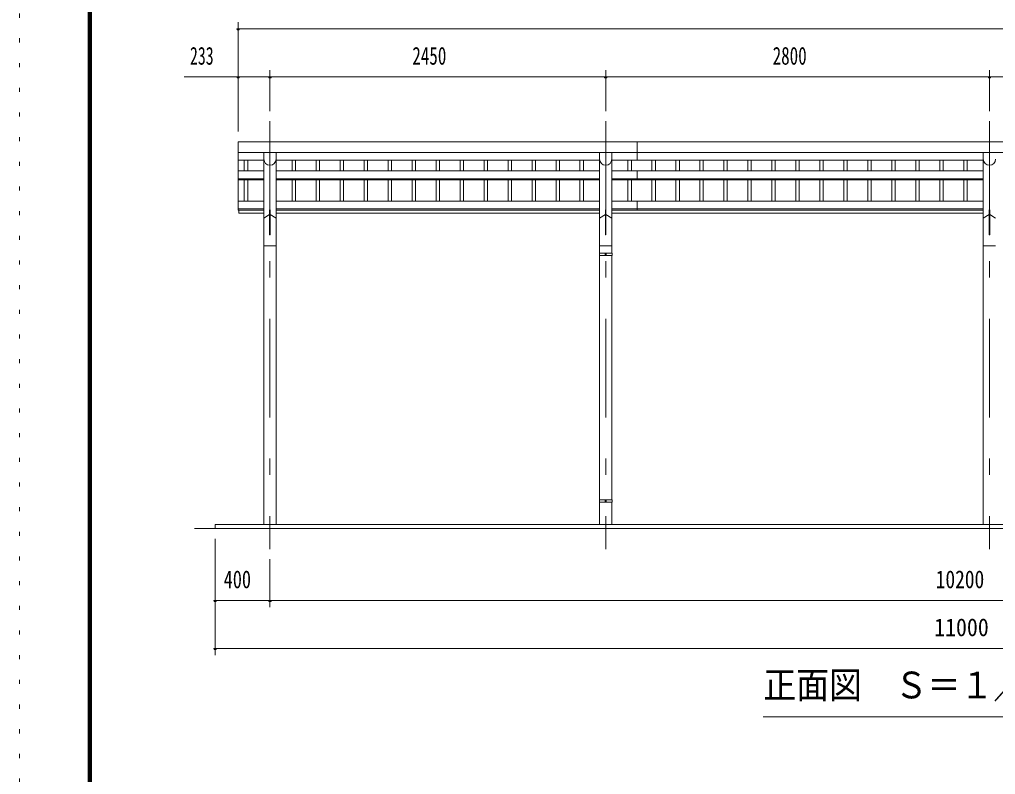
# Model space of a CAD drawing. Units: millimetres, scale not verified, with parts at other scales. Extents: x -25342 to 25343, y -10500 to 10500.
# Drawn here: x -4357 to 2765, y 0 to 5507 of the extents above; entities that cross this region are included whole.
import ezdxf
from ezdxf.enums import TextEntityAlignment as Align

# ---------------------------------------------------------------- set-up
doc = ezdxf.new("R2010")
doc.units = ezdxf.units.MM
doc.header["$LTSCALE"] = 60
doc.linetypes.add('USER3', pattern=[24, 12, -5, 2, -5])
doc.linetypes.add('USER4', pattern=[3, 0.5, -2.5])
for name, color, linetype, lineweight in [('0-2_1-05BOLD', 7, 'Continuous', 18), ('0-3_1-25CENTER', 3, 'USER3', 18), ('0-4_1-45THIN', 4, 'Continuous', 18), ('0-5_1-55DIM', 3, 'Continuous', 18), ('0-C_F-F1PAPER', 5, 'Continuous', 18), ('0-D_F-E_J_ADD', 5, 'USER4', 18)]:
    doc.layers.add(name, color=color, linetype=linetype, lineweight=lineweight)
doc.styles.add('ＭＳ ゴシック', font='')
doc.styles.get('ＭＳ ゴシック').set_extended_font_data('MS Gothic')

msp = doc.modelspace()

# ---------------------------------------------------------------- linework, layer by layer
at = {"layer": '0-2_1-05BOLD'}
for p, q in [((150.27, 4614.67), (150.27, 4482.27)), ((-2762.73, 4537.52), (7903.27, 4537.52)), ((-2574.28, 4537.52), (-2574.28, 1824.67)), ((-2485.18, 4537.52), (-2485.18, 1824.67)), ((-124.28, 4537.52), (-124.28, 3802.67)), ((-35.18, 4537.52), (-35.18, 3802.67)), ((2675.72, 4537.52), (2675.72, 1824.67)), ((-2574.28, 4482.27), (-2762.73, 4482.27)), ((-124.28, 4482.27), (-2485.18, 4482.27)), ((2675.72, 4482.27), (-35.18, 4482.27)), ((-2762.73, 4402.96), (-2574.28, 4402.96)), ((-2762.73, 4345.26), (-2574.28, 4345.26)), ((-2485.18, 4402.96), (-124.28, 4402.96)), ((-2485.18, 4345.26), (-124.28, 4345.26)), ((-35.18, 4402.96), (2675.72, 4402.96)), ((-35.18, 4345.26), (2675.72, 4345.26)), ((150.27, 4402.96), (150.27, 4337.03)), ((-2762.73, 4337.03), (-2574.28, 4337.03)), ((-2485.18, 4337.03), (-124.28, 4337.03)), ((-35.18, 4337.03), (2675.72, 4337.03)), ((-2574.28, 4182.45), (-2762.73, 4182.45)), ((-124.28, 4182.45), (-2485.18, 4182.45)), ((2675.72, 4182.45), (-35.18, 4182.45)), ((150.27, 4182.45), (150.27, 4115.47)), ((-2574.28, 4127.34), (-2762.73, 4127.34)), ((-2574.28, 4115.47), (-2762.73, 4115.47)), ((-2757.74, 4115.47), (-2757.74, 4094.67)), ((-2574.28, 4094.67), (-2757.74, 4094.67)), ((-2574.28, 4057.25), (-2531.98, 4085.19)), ((-2531.98, 4117.89), (-2531.98, 3937.25)), ((-2527.48, 4117.89), (-2531.98, 4117.89)), ((-2527.48, 4117.89), (-2527.48, 3937.25)), ((-2527.48, 4085.19), (-2485.19, 4057.25)), ((-124.28, 4127.34), (-2485.18, 4127.34)), ((-124.28, 4115.47), (-2485.18, 4115.47)), ((-124.28, 4094.67), (-2485.18, 4094.67)), ((-124.28, 4057.25), (-81.98, 4085.19)), ((-81.98, 4117.89), (-81.98, 3937.25)), ((-77.48, 4117.89), (-81.98, 4117.89)), ((-77.48, 4117.89), (-77.48, 3937.25)), ((-77.48, 4085.19), (-35.18, 4057.25)), ((2675.72, 4127.34), (-35.18, 4127.34)), ((2675.72, 4115.47), (-35.18, 4115.47)), ((2675.72, 4094.67), (-35.18, 4094.67)), ((2675.72, 4057.25), (2718.02, 4085.19)), ((2718.02, 4117.89), (2718.02, 3937.25)), ((2722.52, 4117.89), (2718.02, 4117.89)), ((2722.52, 4085.19), (2764.81, 4057.25)), ((-2527.48, 3937.25), (-2531.98, 3937.25)), ((-77.48, 3937.25), (-81.98, 3937.25)), ((-2485.19, 3856.67), (-2574.28, 3856.67)), ((-35.18, 3856.67), (-124.28, 3856.67)), ((2764.81, 3856.67), (2675.72, 3856.67)), ((-33.58, 3786.67), (-125.88, 3786.67)), ((-124.28, 3786.67), (-124.28, 2002.67)), ((-82.78, 3802.67), (-82.78, 3786.67)), ((-82.78, 3794.67), (-76.68, 3794.67)), ((-76.68, 3802.67), (-76.68, 3786.67)), ((-35.18, 3786.67), (-35.18, 2002.67)), ((-33.58, 3802.67), (-33.58, 3786.67)), ((-82.78, 2002.67), (-82.78, 1986.67)), ((-82.78, 1994.67), (-76.68, 1994.67)), ((-76.68, 2002.67), (-76.68, 1986.67)), ((-33.58, 2002.67), (-33.58, 1986.67)), ((-33.58, 1986.67), (-125.88, 1986.67)), ((-124.28, 1986.67), (-124.28, 1824.67)), ((-35.18, 1986.67), (-35.18, 1824.67)), ((8220.27, 1794.67), (-3079.73, 1794.67)), ((-2929.73, 1824.67), (-2929.73, 1794.67)), ((8070.27, 1824.67), (-2929.73, 1824.67))]:
    msp.add_line(p, q, dxfattribs=at)
for points in [[(7903.27, 4614.67), (-2762.73, 4614.67), (-2762.73, 4115.47)], [(2722.52, 4117.89), (2722.52, 3937.25), (2718.02, 3937.25)], [(-33.58, 3802.67), (-125.88, 3802.67), (-125.88, 3786.67)], [(-33.58, 2002.67), (-125.88, 2002.67), (-125.88, 1986.67)]]:
    msp.add_lwpolyline(points, dxfattribs=at)
for centre in [(-2529.73, 4489.22), (-79.73, 4489.22), (2720.27, 4489.22)]:
    msp.add_arc(centre, 44.55, 180, 0, dxfattribs=at)
at = {"layer": '0-3_1-25CENTER'}
for p, q in [((-2529.73, 4764.67), (-2529.73, 1644.67)), ((-79.73, 4764.67), (-79.73, 1644.67)), ((2720.27, 4764.67), (2720.27, 1644.67))]:
    msp.add_line(p, q, dxfattribs=at)
at = {"layer": '0-4_1-45THIN'}
for p, q in [((-2717.23, 4482.27), (-2717.23, 4402.96)), ((-2692.23, 4482.27), (-2692.23, 4402.96)), ((-2367.23, 4482.27), (-2367.23, 4402.96)), ((-2342.23, 4482.27), (-2342.23, 4402.96)), ((-2192.23, 4482.27), (-2192.23, 4402.96)), ((-2167.23, 4482.27), (-2167.23, 4402.96)), ((-2017.23, 4482.27), (-2017.23, 4402.96)), ((-1992.23, 4482.27), (-1992.23, 4402.96)), ((-1842.23, 4482.27), (-1842.23, 4402.96)), ((-1817.23, 4482.27), (-1817.23, 4402.96)), ((-1667.23, 4482.27), (-1667.23, 4402.96)), ((-1642.23, 4482.27), (-1642.23, 4402.96)), ((-1492.23, 4482.27), (-1492.23, 4402.96)), ((-1467.23, 4482.27), (-1467.23, 4402.96)), ((-1317.23, 4482.27), (-1317.23, 4402.96)), ((-1292.23, 4482.27), (-1292.23, 4402.96)), ((-1142.23, 4482.27), (-1142.23, 4402.96)), ((-1117.23, 4482.27), (-1117.23, 4402.96)), ((-967.23, 4482.27), (-967.23, 4402.96)), ((-942.23, 4482.27), (-942.23, 4402.96)), ((-792.23, 4482.27), (-792.23, 4402.96)), ((-767.23, 4482.27), (-767.23, 4402.96)), ((-617.23, 4482.27), (-617.23, 4402.96)), ((-592.23, 4482.27), (-592.23, 4402.96)), ((-442.23, 4482.27), (-442.23, 4402.96)), ((-417.23, 4482.27), (-417.23, 4402.96)), ((-267.23, 4482.27), (-267.23, 4402.96)), ((-242.23, 4482.27), (-242.23, 4402.96)), ((82.77, 4482.27), (82.77, 4402.96)), ((107.77, 4482.27), (107.77, 4402.96)), ((257.77, 4482.27), (257.77, 4402.96)), ((282.77, 4482.27), (282.77, 4402.96)), ((432.77, 4482.27), (432.77, 4402.96)), ((457.77, 4482.27), (457.77, 4402.96)), ((607.77, 4482.27), (607.77, 4402.96)), ((632.77, 4482.27), (632.77, 4402.96)), ((782.77, 4482.27), (782.77, 4402.96)), ((807.77, 4482.27), (807.77, 4402.96)), ((957.77, 4482.27), (957.77, 4402.96)), ((982.77, 4482.27), (982.77, 4402.96)), ((1132.77, 4482.27), (1132.77, 4402.96)), ((1157.77, 4482.27), (1157.77, 4402.96)), ((1307.77, 4482.27), (1307.77, 4402.96)), ((1332.77, 4482.27), (1332.77, 4402.96)), ((1482.77, 4482.27), (1482.77, 4402.96)), ((1507.77, 4482.27), (1507.77, 4402.96)), ((1657.77, 4482.27), (1657.77, 4402.96)), ((1682.77, 4482.27), (1682.77, 4402.96)), ((1832.77, 4482.27), (1832.77, 4402.96)), ((1857.77, 4482.27), (1857.77, 4402.96)), ((2007.77, 4482.27), (2007.77, 4402.96)), ((2032.77, 4482.27), (2032.77, 4402.96)), ((2182.77, 4482.27), (2182.77, 4402.96)), ((2207.77, 4482.27), (2207.77, 4402.96)), ((2357.77, 4482.27), (2357.77, 4402.96)), ((2382.77, 4482.27), (2382.77, 4402.96)), ((2532.77, 4482.27), (2532.77, 4402.96)), ((2557.77, 4482.27), (2557.77, 4402.96)), ((-2717.23, 4337.03), (-2717.23, 4182.45)), ((-2692.23, 4337.03), (-2692.23, 4182.45)), ((-2367.23, 4337.03), (-2367.23, 4182.45)), ((-2342.23, 4337.03), (-2342.23, 4182.45)), ((-2192.23, 4337.03), (-2192.23, 4182.45)), ((-2167.23, 4337.03), (-2167.23, 4182.45)), ((-2017.23, 4337.03), (-2017.23, 4182.45)), ((-1992.23, 4337.03), (-1992.23, 4182.45)), ((-1842.23, 4337.03), (-1842.23, 4182.45)), ((-1817.23, 4337.03), (-1817.23, 4182.45)), ((-1667.23, 4337.03), (-1667.23, 4182.45)), ((-1642.23, 4337.03), (-1642.23, 4182.45)), ((-1492.23, 4337.03), (-1492.23, 4182.45)), ((-1467.23, 4337.03), (-1467.23, 4182.45)), ((-1317.23, 4337.03), (-1317.23, 4182.45)), ((-1292.23, 4337.03), (-1292.23, 4182.45)), ((-1142.23, 4337.03), (-1142.23, 4182.45)), ((-1117.23, 4337.03), (-1117.23, 4182.45)), ((-967.23, 4337.03), (-967.23, 4182.45)), ((-942.23, 4337.03), (-942.23, 4182.45)), ((-792.23, 4337.03), (-792.23, 4182.45)), ((-767.23, 4337.03), (-767.23, 4182.45)), ((-617.23, 4337.03), (-617.23, 4182.45)), ((-592.23, 4337.03), (-592.23, 4182.45)), ((-442.23, 4337.03), (-442.23, 4182.45)), ((-417.23, 4337.03), (-417.23, 4182.45)), ((-267.23, 4337.03), (-267.23, 4182.45)), ((-242.23, 4337.03), (-242.23, 4182.45)), ((82.77, 4337.03), (82.77, 4182.45)), ((107.77, 4337.03), (107.77, 4182.45)), ((257.77, 4337.03), (257.77, 4182.45)), ((282.77, 4337.03), (282.77, 4182.45)), ((432.77, 4337.03), (432.77, 4182.45)), ((457.77, 4337.03), (457.77, 4182.45)), ((607.77, 4337.03), (607.77, 4182.45)), ((632.77, 4337.03), (632.77, 4182.45)), ((782.77, 4337.03), (782.77, 4182.45)), ((807.77, 4337.03), (807.77, 4182.45)), ((957.77, 4337.03), (957.77, 4182.45)), ((982.77, 4337.03), (982.77, 4182.45)), ((1132.77, 4337.03), (1132.77, 4182.45)), ((1157.77, 4337.03), (1157.77, 4182.45)), ((1307.77, 4337.03), (1307.77, 4182.45)), ((1332.77, 4337.03), (1332.77, 4182.45)), ((1482.77, 4337.03), (1482.77, 4182.45)), ((1507.77, 4337.03), (1507.77, 4182.45)), ((1657.77, 4337.03), (1657.77, 4182.45)), ((1682.77, 4337.03), (1682.77, 4182.45)), ((1832.77, 4337.03), (1832.77, 4182.45)), ((1857.77, 4337.03), (1857.77, 4182.45)), ((2007.77, 4337.03), (2007.77, 4182.45)), ((2032.77, 4337.03), (2032.77, 4182.45)), ((2182.77, 4337.03), (2182.77, 4182.45)), ((2207.77, 4337.03), (2207.77, 4182.45)), ((2357.77, 4337.03), (2357.77, 4182.45)), ((2382.77, 4337.03), (2382.77, 4182.45)), ((2532.77, 4337.03), (2532.77, 4182.45)), ((2557.77, 4337.03), (2557.77, 4182.45))]:
    msp.add_line(p, q, dxfattribs=at)
at = {"layer": '0-5_1-55DIM'}
for p, q in [((-2762.73, 4689.67), (-2762.73, 5488.67)), ((-2752.73, 5438.67), (-2772.73, 5438.67)), ((-2762.73, 5438.67), (7903.27, 5438.67)), ((-2529.73, 4839.67), (-2529.73, 5138.67)), ((-79.73, 4839.67), (-79.73, 5138.67)), ((2720.27, 4839.67), (2720.27, 5138.67)), ((-3155.23, 5088.67), (8295.76, 5088.67)), ((-2752.73, 5088.67), (-2772.73, 5088.67)), ((-2519.73, 5088.67), (-2539.73, 5088.67)), ((-69.73, 5088.67), (-89.73, 5088.67)), ((2730.27, 5088.67), (2710.27, 5088.67)), ((-2929.73, 1719.67), (-2929.73, 869.67)), ((-2529.73, 1569.67), (-2529.73, 1219.67)), ((-2919.73, 1269.67), (-2939.73, 1269.67)), ((-2929.73, 1269.67), (8070.27, 1269.67)), ((-2519.73, 1269.67), (-2539.73, 1269.67)), ((-2919.73, 919.67), (-2939.73, 919.67)), ((-2929.73, 919.67), (8070.27, 919.67)), ((1070.27, 419.67), (4070.27, 419.67))]:
    msp.add_line(p, q, dxfattribs=at)
for centre in [(-2762.73, 5438.67), (-2762.73, 5088.67), (-2529.73, 5088.67), (-79.73, 5088.67), (2720.27, 5088.67), (-2929.73, 1269.67), (-2529.73, 1269.67), (-2929.73, 919.67)]:
    msp.add_arc(centre, 10, 180, 0, dxfattribs=at)
at = {"layer": '0-C_F-F1PAPER'}
for p, q in [((-3857.4, 10100), (-3857.4, -10000)), ((-3854.9, 10097.5), (-3854.9, -9997.5)), ((-3852.4, 10095), (-3852.4, -9995)), ((-3847.4, 10090), (-3847.4, -9990)), ((-3842.4, 10085), (-3842.4, -9985)), ((-3832.4, 10075), (-3832.4, -9975))]:
    msp.add_line(p, q, dxfattribs=at)
for points in [[(-3849.9, 10092.5), (-3849.9, -9992.5), (24835.1, -9992.5), (24835.1, 10092.5)], [(-3844.9, 10087.5), (-3844.9, -9987.5), (24830.1, -9987.5), (24830.1, 10087.5)], [(-3839.9, 10082.5), (-3839.9, -9982.5), (24825.1, -9982.5), (24825.1, 10082.5)], [(-3837.4, 10080), (-3837.4, -9980), (24822.6, -9980), (24822.6, 10080)], [(-3834.9, 10077.5), (-3834.9, -9977.5), (24820.1, -9977.5), (24820.1, 10077.5)]]:
    msp.add_lwpolyline(points, dxfattribs=at)
at = {"layer": '0-D_F-E_J_ADD'}
msp.add_line((-4357.4, -10500), (-4357.4, 10500), dxfattribs=at)

# ---------------------------------------------------------------- texts
at = {"layer": '0-5_1-55DIM', "color": 7, "style": 'ＭＳ ゴシック'}
for s, height, width, p in [('233', 130.2, 0.65, (-3113.41, 5138.67)), ('2450', 130.2, 0.7, (-1490.74, 5138.67)), ('2800', 130.2, 0.7, (1139, 5138.67)), ('400', 130.2, 0.75, (-2867.36, 1319.67)), ('10200', 130.2, 0.8, (2328.53, 1319.67)), ('11000', 130.2, 0.9, (2317.22, 969.67)), ('正面図\u3000Ｓ＝１／５０', 195.4, 0.9, (1070.27, 496.31))]:
    msp.add_text(s, height=height, dxfattribs=dict(at, width=width)).set_placement(p, align=Align.BOTTOM_LEFT)

doc.saveas('drawing.dxf')
